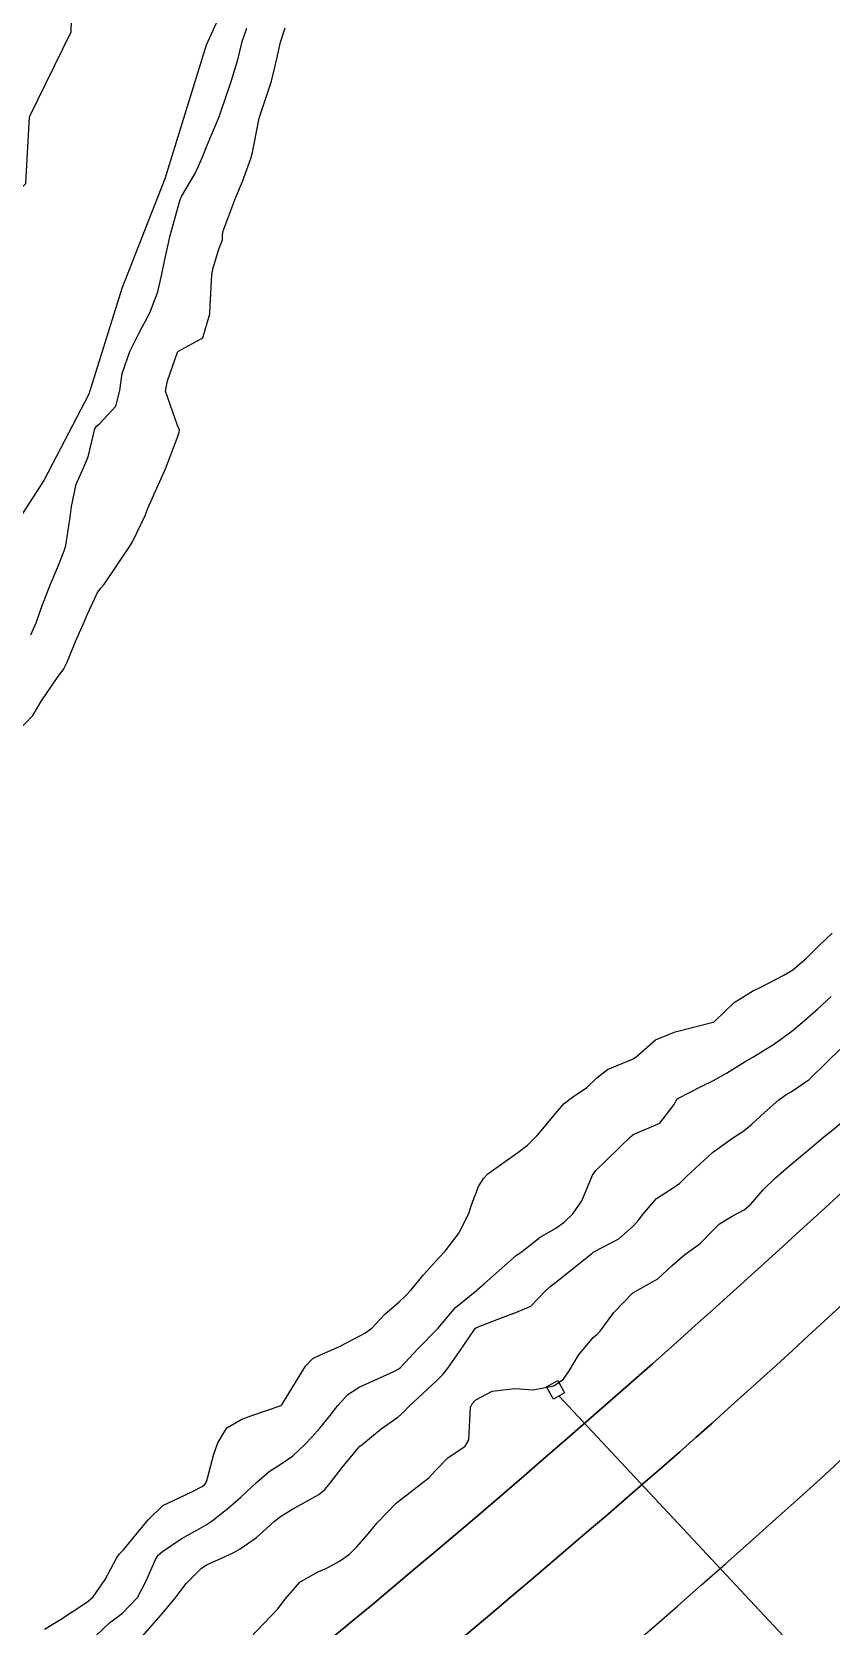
# Model space of a CAD drawing. Header units: metres. Extents: x 318500 to 325275, y 7408834 to 7428799.
# Drawn here: x 321300.3 to 321341.3, y 7415370.9 to 7415452.8 of the extents above; entities that cross this region are included whole.
import ezdxf

# ---------------------------------------------------------------- set-up
doc = ezdxf.new("R2010")
doc.units = ezdxf.units.M
doc.header["$MEASUREMENT"] = 0
for name, color, linetype in [('Curvas de Nivel 1m', 11, 'Continuous'), ('Curvas de Nivel 5m', 15, 'Continuous'), ('Hidrografia', 140, 'Continuous'), ('Linha Férrea', 20, 'Continuous'), ('Pórticos', 45, 'Continuous'), ('Vias Primárias', 230, 'Continuous')]:
    doc.layers.add(name, color=color, linetype=linetype)

msp = doc.modelspace()

# ---------------------------------------------------------------- linework, layer by layer
at = {"layer": 'Curvas de Nivel 1m', "flags": 128}
for points, elevation in [([(321300.212, 7415421.81), (321300.481, 7415422.427), (321300.769, 7415423.266), (321301.211, 7415424.416), (321301.64, 7415425.431), (321301.925, 7415426.13), (321302.002, 7415426.406), (321302.22, 7415427.856), (321302.301, 7415428.404), (321302.539, 7415429.56), (321302.907, 7415430.398), (321303.152, 7415430.959), (321303.493, 7415432.392), (321303.58, 7415432.544), (321303.734, 7415432.653), (321304.567, 7415433.558), (321304.786, 7415434.375), (321304.907, 7415435.239), (321305.291, 7415436.367), (321305.8, 7415437.367), (321306.328, 7415438.352), (321306.733, 7415439.44), (321306.948, 7415440.343), (321307.097, 7415441.096), (321307.371, 7415442.337), (321307.888, 7415444.179), (321307.928, 7415444.291), (321307.948, 7415444.329), (321308.673, 7415445.558), (321309.015, 7415446.319), (321309.269, 7415446.977), (321309.831, 7415448.311), (321309.863, 7415448.398), (321309.953, 7415448.629), (321310.515, 7415450.302), (321310.858, 7415451.426), (321311.072, 7415452.294), (321311.31, 7415452.991)], 719), ([(321300.913, 7415370.728), (321301.738, 7415371.217), (321302.926, 7415372.007), (321303.15, 7415372.156), (321303.41, 7415372.375), (321304.031, 7415373.282), (321304.607, 7415374.364), (321304.755, 7415374.57), (321304.967, 7415374.796), (321305.676, 7415375.653), (321306.244, 7415376.341), (321306.997, 7415377.074), (321308.482, 7415377.785), (321309.008, 7415378.051), (321309.15, 7415378.157), (321309.242, 7415378.298), (321309.609, 7415379.716), (321309.817, 7415380.292), (321310.278, 7415381.061), (321311.058, 7415381.506), (321311.618, 7415381.716), (321313.07, 7415382.22), (321313.085, 7415382.234), (321313.101, 7415382.25), (321313.16, 7415382.338), (321314.332, 7415384.231), (321314.699, 7415384.622), (321315.099, 7415384.812), (321316.07, 7415385.246), (321317.114, 7415385.789), (321317.382, 7415385.93), (321317.741, 7415386.191), (321318.399, 7415386.913), (321319.14, 7415387.534), (321319.468, 7415387.842), (321319.752, 7415388.164), (321320.384, 7415388.931), (321321.166, 7415389.782), (321321.5, 7415390.145), (321322.223, 7415391.095), (321322.73, 7415392.127), (321322.848, 7415392.482), (321323.22, 7415393.472), (321323.465, 7415393.878), (321323.703, 7415394.113), (321325.241, 7415395.217), (321325.737, 7415395.593), (321326.238, 7415396.08), (321326.695, 7415396.639), (321327.269, 7415397.333), (321327.616, 7415397.724), (321328.05, 7415398.058), (321328.784, 7415398.552), (321329.295, 7415399.051), (321329.848, 7415399.485), (321331.129, 7415400.013), (321331.311, 7415400.121), (321332.315, 7415401.006), (321333.324, 7415401.419), (321335.281, 7415401.912), (321335.33, 7415401.935), (321335.364, 7415401.959), (321336.365, 7415402.925), (321337.354, 7415403.535), (321337.618, 7415403.666), (321338.12, 7415403.922), (321338.938, 7415404.343), (321339.37, 7415404.609), (321340.074, 7415405.205), (321340.757, 7415405.889), (321341.396, 7415406.493)], 721), ([(321303.546, 7415370.374), (321304.243, 7415371.041), (321304.922, 7415371.551), (321305.685, 7415372.349), (321306.116, 7415373.169), (321306.626, 7415374.335), (321306.761, 7415374.535), (321306.966, 7415374.72), (321307.932, 7415375.359), (321308.985, 7415375.949), (321309.21, 7415376.074), (321309.529, 7415376.295), (321310.344, 7415376.939), (321311.002, 7415377.511), (321311.82, 7415378.268), (321312.452, 7415378.825), (321313.024, 7415379.186), (321313.662, 7415379.609), (321314.315, 7415380.231), (321314.659, 7415380.612), (321315.053, 7415381.057), (321315.584, 7415381.693), (321315.993, 7415382.211), (321316.503, 7415382.778), (321317.08, 7415383.156), (321318.869, 7415383.955), (321319.089, 7415384.073), (321319.202, 7415384.168), (321320.113, 7415385.147), (321321.087, 7415386.14), (321321.104, 7415386.156), (321321.121, 7415386.179), (321322.031, 7415387.242), (321323.107, 7415388.121), (321323.15, 7415388.152), (321323.52, 7415388.481), (321325.168, 7415389.936), (321325.262, 7415389.996), (321325.402, 7415390.088), (321326.393, 7415390.867), (321327.189, 7415391.318), (321327.618, 7415391.639), (321328.059, 7415392.057), (321328.528, 7415392.733), (321329.074, 7415394.042), (321329.232, 7415394.273), (321331.025, 7415396.013), (321331.141, 7415396.123), (321331.253, 7415396.182), (321332.535, 7415396.723), (321333.275, 7415397.688), (321333.373, 7415397.894), (321333.465, 7415397.987), (321334.656, 7415398.603), (321335.294, 7415398.918), (321335.967, 7415399.283), (321337.013, 7415399.934), (321337.312, 7415400.113), (321338.438, 7415400.799), (321339.325, 7415401.445), (321339.858, 7415401.902), (321340.645, 7415402.586), (321341.35, 7415403.222)], 722), ([(321305.932, 7415370.345), (321306.921, 7415371.469), (321307.618, 7415372.32), (321308.189, 7415373.064), (321308.953, 7415373.831), (321309.23, 7415374.024), (321309.815, 7415374.291), (321310.602, 7415374.647), (321310.968, 7415374.845), (321311.81, 7415375.435), (321312.72, 7415376.254), (321312.992, 7415376.477), (321313.624, 7415376.869), (321315.004, 7415377.644), (321315.326, 7415377.897), (321315.578, 7415378.214), (321316.203, 7415379.027), (321317.037, 7415380.028), (321317.121, 7415380.117), (321317.216, 7415380.197), (321318.219, 7415381.016), (321319.062, 7415381.617), (321319.36, 7415381.871), (321319.63, 7415382.162), (321321.084, 7415383.508), (321321.404, 7415383.82), (321321.645, 7415384.134), (321322.248, 7415384.983), (321323.006, 7415386.121), (321323.06, 7415386.182), (321323.122, 7415386.225), (321324.477, 7415386.753), (321325.133, 7415386.988), (321325.91, 7415387.311), (321326.631, 7415388.075), (321326.897, 7415388.328), (321327.154, 7415388.511), (321329.053, 7415390.042), (321329.113, 7415390.098), (321329.171, 7415390.133), (321330.426, 7415390.777), (321331.192, 7415391.444), (321331.454, 7415391.75), (321331.644, 7415392.006), (321332.361, 7415392.85), (321333.221, 7415393.394), (321333.573, 7415393.636), (321333.91, 7415393.98), (321335.243, 7415395.215), (321336.278, 7415395.945), (321336.862, 7415396.33), (321337.261, 7415396.664), (321337.917, 7415397.277), (321338.655, 7415397.916), (321339.021, 7415398.175), (321339.286, 7415398.329), (321340.219, 7415398.973), (321341.161, 7415399.882), (321341.312, 7415400.037), (321343.229, 7415401.852)], 723), ([(321311.481, 7415370.271), (321312.925, 7415371.787), (321313.263, 7415372.245), (321314.032, 7415373.145), (321314.952, 7415373.66), (321315.35, 7415373.82), (321316.076, 7415374.209), (321316.589, 7415374.581), (321316.971, 7415374.951), (321317.55, 7415375.623), (321318.008, 7415376.185), (321319, 7415377.214), (321320.221, 7415378.152), (321320.663, 7415378.498), (321321.021, 7415378.889), (321321.647, 7415379.518), (321322.53, 7415380.125), (321322.716, 7415380.453), (321322.807, 7415382.123), (321322.892, 7415382.302), (321323.074, 7415382.499), (321323.924, 7415382.953), (321325.08, 7415383.091), (321326.028, 7415383.024), (321327.082, 7415383.225), (321327.58, 7415383.56), (321327.904, 7415384.052), (321328.35, 7415384.803), (321329.115, 7415385.708), (321329.294, 7415385.86), (321329.463, 7415386.035), (321330.168, 7415386.991), (321331.15, 7415388.01), (321332.439, 7415388.716), (321333.164, 7415389.407), (321333.826, 7415389.98), (321334.613, 7415390.534), (321335.188, 7415391.135), (321335.6, 7415391.547), (321336.26, 7415391.944), (321336.867, 7415392.273), (321337.209, 7415392.563), (321337.852, 7415393.292), (321338.484, 7415393.917), (321338.885, 7415394.262), (321339.237, 7415394.566), (321340.81, 7415395.887), (321341.055, 7415396.081), (321341.255, 7415396.235), (321342.148, 7415396.985)], 724)]:
    msp.add_lwpolyline(points, dxfattribs=dict(at, elevation=elevation))
at = {"layer": 'Curvas de Nivel 5m', "elevation": 720, "flags": 128}
msp.add_lwpolyline([(321299.526, 7415416.852), (321300.303, 7415417.664), (321300.758, 7415418.422), (321301.562, 7415419.605), (321301.906, 7415420.067), (321302.074, 7415420.405), (321302.508, 7415421.479), (321302.909, 7415422.397), (321303.12, 7415422.883), (321303.624, 7415423.96), (321303.8, 7415424.215), (321303.95, 7415424.385), (321304.589, 7415425.325), (321305.297, 7415426.365), (321305.429, 7415426.588), (321305.66, 7415427.051), (321306.077, 7415427.951), (321306.237, 7415428.352), (321306.686, 7415429.355), (321307.136, 7415430.339), (321307.726, 7415431.912), (321307.837, 7415432.221), (321307.846, 7415432.329), (321307.734, 7415432.622), (321307.13, 7415434.339), (321307.237, 7415434.868), (321307.748, 7415436.331), (321307.791, 7415436.387), (321309.045, 7415437.07), (321309.412, 7415438.314), (321309.43, 7415438.699), (321309.515, 7415440.313), (321309.555, 7415440.603), (321309.859, 7415441.578), (321310.058, 7415442.117), (321310.057, 7415442.307), (321310.079, 7415442.514), (321310.745, 7415444.297), (321311.081, 7415445.113), (321311.519, 7415446.286), (321311.603, 7415446.606), (321311.93, 7415448.28), (321311.951, 7415448.368), (321312.568, 7415450.271), (321312.851, 7415451.403), (321313.047, 7415452.264), (321313.271, 7415453.001)], dxfattribs=at)
at = {"layer": 'Hidrografia'}
for points in [[(321311.589, 7415457.337), (321309.215, 7415452.122), (321307.099, 7415445.251), (321304.884, 7415439.615), (321303.194, 7415434.172), (321300.876, 7415429.742), (321298.685, 7415426.347)], [(321256.648, 7415368.58), (321261.64, 7415373.964), (321265.662, 7415378.705), (321269.923, 7415386.002), (321274.209, 7415394.647), (321276.554, 7415399.506), (321278.17, 7415401.35), (321280.906, 7415404.412), (321282.458, 7415410.256), (321283.909, 7415414.569), (321288.299, 7415420.719), (321289.782, 7415423.65), (321290.841, 7415425.245), (321291.566, 7415427.419), (321294.335, 7415430.185), (321294.633, 7415433.323), (321295.227, 7415436.089), (321295.556, 7415438.295), (321296.644, 7415439.547), (321297.505, 7415442.467), (321299.944, 7415445.002), (321300.142, 7415448.426), (321302.287, 7415452.791), (321302.386, 7415456.71)]]:
    msp.add_lwpolyline(points, dxfattribs=at)
at = {"layer": 'Linha Férrea'}
for points in [[(321798.977, 7416497.536), (321750.599, 7416346.471), (321714.585, 7416233.702, -0.00337), (321686.791, 7416141.753, -0.016343), (321644.521, 7416022.174), (321593.154, 7415895.005), (321566.159, 7415829.006), (321499.473, 7415659.974), (321478.309, 7415606.627, -0.011032), (321468.493, 7415582.403, -0.032105), (321431.572, 7415506.426, -0.070178), (321348.303, 7415399.171, -0.037465), (321276.001, 7415340.1), (321204.932, 7415290.006, 0.010464), (321181.808, 7415273.236, 0.025562), (321124.039, 7415226.537, 0.050883), (321044.532, 7415137.193, 0.026975), (320996.914, 7415059.892), (320959.848, 7414991.078)], [(321801.996, 7416472.124, -0.01056), (321778.562, 7416402.785, 0.003825), (321753.427, 7416335.229, 0.009891), (321731.998, 7416274.984), (321714.19, 7416219.513, -0.023962), (321655.044, 7416039.283), (321642.82, 7416007.304), (321613.083, 7415933.23), (321568.988, 7415825.437), (321540.974, 7415754.447), (321517.665, 7415694.407), (321499.441, 7415649.202), (321470.312, 7415575.877, -0.021199), (321451.089, 7415534.053, -0.062911), (321383.346, 7415430.521, -0.034735), (321333.565, 7415379.837, -0.029004), (321269.949, 7415330.444), (321232.205, 7415304.051, 0.005656), (321177.936, 7415264.887, 0.018731), (321134.029, 7415229.838, 0.055667), (321051.084, 7415139.412, 0.029861), (321000.142, 7415057.355), (320958.652, 7414980.458)], [(320790.487, 7414769.154, 0.066549), (320858.601, 7414826.486, 0.071744), (320946.357, 7414945.112, -0.001019), (320986.5, 7415020.762), (321017.589, 7415076.939, -0.085141), (321132.031, 7415221.308, -0.027227), (321212.14, 7415282.871, 0.004692), (321306.83, 7415350.197, 0.102409), (321443.102, 7415506.847, 0.035266), (321491.354, 7415614.347, 0.015223), (321522.063, 7415693.461)], [(320633.316, 7414629.253), (320777.065, 7414757.123, 0.012969), (320847.83, 7414823.299, 0.045223), (320913.238, 7414901.784, 0.028396), (320958.652, 7414980.458), (321000.142, 7415057.355, -0.029861), (321051.084, 7415139.412, -0.055667), (321134.029, 7415229.838, -0.018731), (321177.936, 7415264.887, -0.005656), (321232.205, 7415304.051), (321269.949, 7415330.444, 0.029004), (321333.565, 7415379.837, 0.034735), (321383.346, 7415430.521, 0.062911), (321451.089, 7415534.053, 0.021199), (321470.312, 7415575.877), (321499.441, 7415649.202)], [(320223.393, 7414139.109, -0.076005), (320320.437, 7414311.999, -0.027328), (320414.072, 7414419.908, -0.009752), (320494.139, 7414502.312), (320539.581, 7414547.559, -0.011191), (320630.307, 7414631.794), (320756.595, 7414744.298), (320803.261, 7414786.663, 0.019521), (320844.172, 7414825.776, 0.046857), (320912.063, 7414907.564, 0.028693), (320959.442, 7414990.445), (320996.914, 7415059.892, -0.026975), (321044.532, 7415137.193, -0.050883), (321124.039, 7415226.537, -0.025562), (321181.808, 7415273.236, -0.010464), (321204.932, 7415290.006), (321276.001, 7415340.1, 0.037465), (321348.303, 7415399.171, 0.070178), (321431.572, 7415506.426, 0.032105), (321468.493, 7415582.403, 0.011032), (321478.309, 7415606.627)]]:
    msp.add_lwpolyline(points, format="xyb", dxfattribs=at)
at = {"layer": 'Pórticos'}
msp.add_lwpolyline([(321327.288, 7415383.494), (321327.64, 7415382.87), (321327.064, 7415382.546), (321326.712, 7415383.171)], close=True, dxfattribs=at)
msp.add_lwpolyline([(321339.637, 7415369.568), (321327.352, 7415382.708)], dxfattribs=at)
at = {"layer": 'Vias Primárias'}
msp.add_lwpolyline([(321109.374, 7414841.125, 0), (321121.447, 7414845.471, -0.165445)], format="xyb", dxfattribs=at)

doc.saveas('drawing.dxf')
